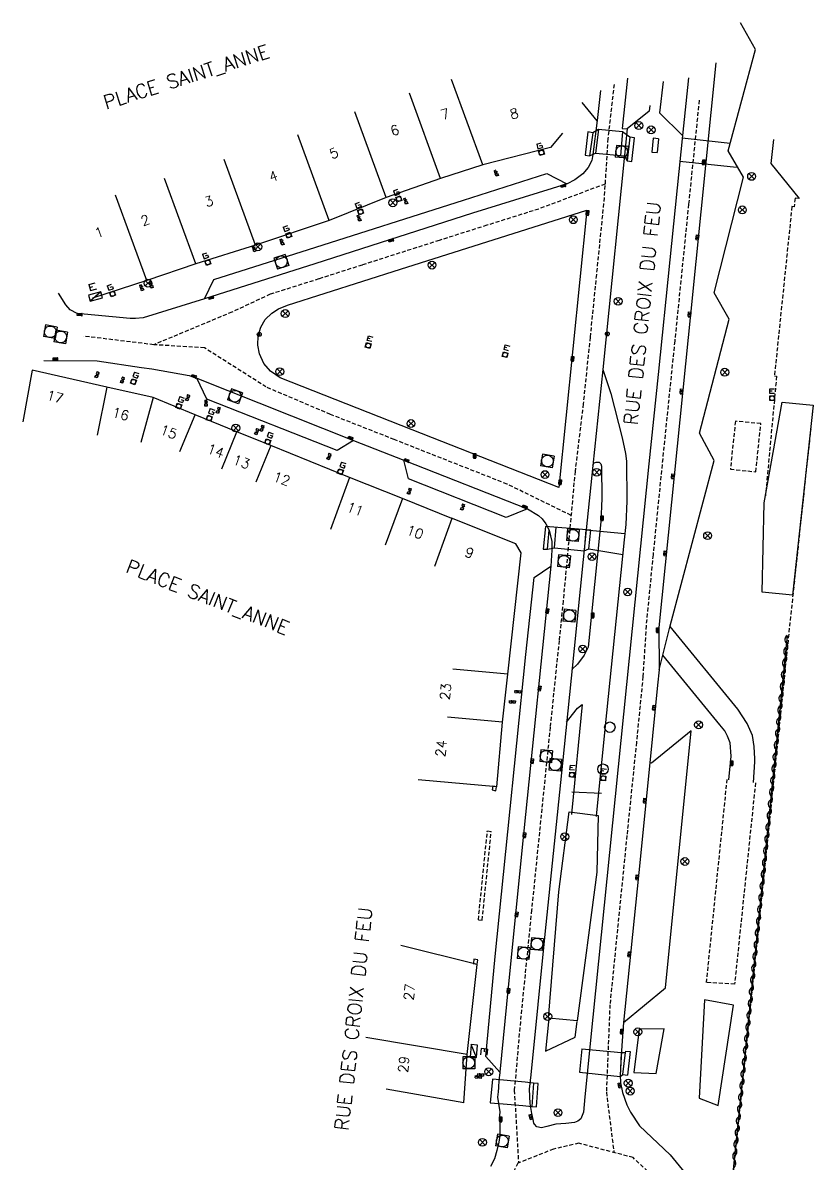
# Model space of a CAD drawing. Header units: millimetres. Extents: x 150035 to 151001, y 152000 to 153000.
# Drawn here: x 150374.8 to 150475.2, y 152418.3 to 152563.3 of the extents above; entities that cross this region are included whole.
import ezdxf
from ezdxf.enums import TextEntityAlignment as Align

# ---------------------------------------------------------------- set-up
doc = ezdxf.new("R2010")
doc.units = ezdxf.units.MM
doc.linetypes.add('DASHED', pattern=[0.75, 0.5, -0.25])
doc.layers.get('0').update_dxf_attribs({"linetype": 'CONTINUOUS'})
for name, color, linetype in [('W0001', 6, 'DASHED'), ('W0006', 2, 'CONTINUOUS'), ('W0008', 7, 'CONTINUOUS'), ('W0014', 7, 'CONTINUOUS'), ('W0020', 2, 'CONTINUOUS'), ('W0100', 7, 'CONTINUOUS'), ('W0112', 1, 'DASHED'), ('W0113', 2, 'DASHED'), ('W0122', 7, 'DASHED'), ('W0310', 3, 'CONTINUOUS'), ('W0400', 7, 'CONTINUOUS'), ('W0410', 7, 'CONTINUOUS'), ('W0411', 7, 'CONTINUOUS'), ('W0412', 7, 'CONTINUOUS'), ('W0420', 7, 'CONTINUOUS'), ('W0425', 7, 'CONTINUOUS'), ('W0430', 7, 'CONTINUOUS'), ('W0469', 7, 'CONTINUOUS'), ('W0474', 7, 'CONTINUOUS'), ('W0475', 7, 'CONTINUOUS'), ('W0856', 7, 'CONTINUOUS'), ('W0989', 7, 'CONTINUOUS'), ('W0991', 7, 'CONTINUOUS'), ('W1102', 7, 'CONTINUOUS')]:
    doc.layers.add(name, color=color, linetype=linetype)
doc.styles.get("Standard").update_dxf_attribs({"font": 'romans.shx', "width": 0.85})

# ---------------------------------------------------------------- blocks, each defined once
blk = doc.blocks.new('T469')
at = {"color": 0, "linetype": 'Continuous', "flags": 128}
for points in [[(-0.35, 0.35), (0.35, -0.35)], [(-0.35, -0.35), (0.35, 0.35)]]:
    blk.add_lwpolyline(points, dxfattribs=at)
at = {"color": 0, "linetype": 'Continuous'}
blk.add_circle((0, 0), 0.5, dxfattribs=at)
blk = doc.blocks.new('T410')
for p, q in [((-0.3, 1.2), (0.3, 1.2)), ((-0.3, 0.6), (-0.3, 1.2)), ((0, 0.9), (-0.3, 0.9)), ((0.3, 0.6), (-0.3, 0.6)), ((-0.3, 0.3), (0.3, 0.3)), ((-0.3, -0.3), (-0.3, 0.3)), ((0.3, 0.3), (0.3, -0.3)), ((0.3, -0.3), (-0.3, -0.3))]:
    blk.add_line(p, q)
blk.add_ellipse((0, 0), major_axis=(-0.212, 0.212), ratio=1, start_param=3.926991, end_param=10.210176)
blk = doc.blocks.new('T425')
for p, q in [((-0.15, 0.6), (0.15, 0.6)), ((-0.15, 0.6), (-0.15, 0.3)), ((-0.15, 0.3), (0.15, 0.3)), ((-0.15, 0.15), (0.15, 0.15)), ((-0.15, -0.15), (-0.15, 0.15)), ((0, 0.45), (0.15, 0.45)), ((0.15, 0.45), (0.15, 0.3)), ((0.15, 0.15), (0.15, -0.15)), ((0.15, -0.15), (-0.15, -0.15))]:
    blk.add_line(p, q)
blk.add_ellipse((0, 0), major_axis=(-0.106, 0.106), ratio=1, start_param=3.926991, end_param=10.210176)
blk = doc.blocks.new('T412')
for p, q in [((-0.3, 1.2), (0.3, 1.2)), ((-0.3, 1.2), (-0.3, 0.6)), ((-0.3, 0.6), (0.3, 0.6)), ((-0.3, 0.3), (0.3, 0.3)), ((-0.3, -0.3), (-0.3, 0.3)), ((0, 0.9), (0.3, 0.9)), ((0.3, 0.9), (0.3, 0.6)), ((0.3, 0.3), (0.3, -0.3)), ((0.3, -0.3), (-0.3, -0.3))]:
    blk.add_line(p, q)
blk.add_ellipse((0, 0), major_axis=(0.212, 0.212), ratio=1, start_param=5.497787, end_param=11.780972)
blk = doc.blocks.new('T420')
for p, q in [((0.75, 0.75), (-0.75, 0.75)), ((-0.75, 0.75), (-0.75, -0.75)), ((0.75, 0.75), (0.75, -0.75)), ((0.75, -0.75), (-0.75, -0.75))]:
    blk.add_line(p, q)
blk.add_ellipse((0, 0), major_axis=(-0.53, 0.53), ratio=1, start_param=3.926991, end_param=10.210176)
blk = doc.blocks.new('T400')
for p, q in [((-0.15, 0.3), (0.15, 0.3)), ((-0.15, -0.25), (-0.15, 0.3)), ((-0.15, 0.15), (0.15, 0.15)), ((-0.15, 0), (0.15, 0)), ((0.15, 0.3), (0.15, -0.25)), ((-0.15, -0.15), (0.15, -0.15)), ((-0.15, -0.25), (-0.15, -0.3)), ((-0.15, -0.3), (0.15, -0.3)), ((0.15, -0.3), (0.15, -0.25))]:
    blk.add_line(p, q)
blk = doc.blocks.new('T474')
blk.add_ellipse((0, 0), major_axis=(-0.47, 0.47), ratio=1, start_param=3.926991, end_param=10.210176)
blk = doc.blocks.new('T430')
at = {"flags": 128}
for points in [[(-0.4, 2.1), (0.4, 2.1)], [(-0.4, 2.1), (-0.4, 1.3)], [(-0.4, 1.7), (0, 1.7)], [(0.8, 0.8), (-0.8, 0.8)], [(-0.8, 0.8), (-0.8, 0)], [(0.8, 0.8), (-0.8, 0)], [(-0.8, 0), (0.8, 0)], [(-0.4, 1.3), (0.4, 1.3)], [(0.8, 0), (0.8, 0.8)]]:
    blk.add_lwpolyline(points, dxfattribs=at)
blk = doc.blocks.new('T856')
for p, q in [((-0.125, 0), (0.125, 0)), ((0, 0.125), (0, -0.125))]:
    blk.add_line(p, q)
blk.add_ellipse((0, 0), major_axis=(-0.177, 0.177), ratio=1, start_param=3.9269908, end_param=10.2101761)
blk = doc.blocks.new('t310o')
at = {"color": 0, "linetype": 'Continuous'}
for centre, start, end in [((-0.5, 0.38), 216.8699, 323.1304), ((0.5, -0.37), 36.8699, 143.1303)]:
    blk.add_arc(centre, 0.625, start, end, dxfattribs=at)

msp = doc.modelspace()

# ---------------------------------------------------------------- linework, layer by layer
at = {"layer": 'W0001'}
for points in [[(150449.9, 152555.45), (150449.11, 152548.56), (150448.64, 152541.04), (150447.65, 152531.27), (150446.85, 152523.3), (150445.98, 152514.83), (150444.94, 152506.27), (150444.27, 152498.84), (150443.43, 152489.79), (150442.91, 152484.75), (150441.78, 152473.74), (150440.72, 152463.35), (150439.41, 152450.48), (150437.99, 152436.29), (150437.22, 152427.56), (150437.76, 152418.34)], [(150460.71, 152553.42), (150459.37, 152540.2), (150457.61, 152522.82), (150456.08, 152507.86), (150454.85, 152495.65), (150453.97, 152486.63), (150453.57, 152480.16), (150452.74, 152471.81), (150451.53, 152459.96), (150450.33, 152448.04), (150449.37, 152438.45), (150448.92, 152427.34), (150449.88, 152419.66)], [(150448.75, 152542.78), (150440.32, 152539.6), (150433.72, 152537.53), (150427.67, 152535.61), (150417.88, 152532.48), (150412.37, 152530.72), (150406.2, 152528.76), (150401.33, 152526.5), (150391.4, 152522.35), (150382.46, 152523.44)], [(150444.43, 152500.66), (150436.31, 152504.63), (150427.96, 152507.92), (150421.97, 152510.29), (150413.87, 152513.48), (150405.66, 152516.98), (150397.83, 152521.96), (150391.4, 152522.35)]]:
    msp.add_lwpolyline(points, dxfattribs=at)
msp.add_lwpolyline([(150435.68, 152414.27), (150434.91, 152405.26), (150437.59, 152400.18), (150445.49, 152397.04), (150451.93, 152398.39), (150456.68, 152402.74), (150458.2, 152408.55), (150456.36, 152415.26), (150452.32, 152419.01), (150445.43, 152420.84), (150442.2, 152420.09), (150437.68, 152418.31)], close=True, dxfattribs=at)
at = {"layer": 'W0006'}
for points in [[(150455.64, 152481.04), (150457.04, 152486.63), (150462.62, 152507.62), (150460.77, 152511.12), (150464.54, 152525.61), (150462.63, 152528.95), (150466.35, 152543.65), (150464.4, 152547.02), (150467.86, 152559.88), (150465.98, 152563.27)], [(150456.12, 152555.82), (150455.69, 152551.84), (150458.6, 152548.96)], [(150447.76, 152550.8), (150445.84, 152553.14)], [(150454.45, 152552.77), (150454.35, 152552.04), (150451.55, 152549.79)], [(150397.85, 152528.2), (150399.04, 152530.64), (150411.08, 152534.47), (150430.78, 152540.74), (150441.35, 152544.1), (150443.9, 152542.8)], [(150448.48, 152519.21), (150449.48, 152516.13), (150450.95, 152510.52), (150451.35, 152508.52), (150451.48, 152507.53), (150451.51, 152502.47), (150451.38, 152499.48), (150451.2, 152497.56), (150448.95, 152475.54), (150447.68, 152462.87), (150447.64, 152462.37)], [(150416.8, 152510.19), (150414.71, 152508.91), (150398.16, 152515.45), (150396.86, 152518.11)], [(150438.9, 152501.47), (150436.18, 152500.38), (150423.79, 152505.31), (150423.19, 152507.68)], [(150447.19, 152507), (150447.39, 152507.33), (150447.64, 152507.44), (150448, 152507.42), (150448.2, 152507.21), (150448.31, 152506.93), (150448.36, 152502.79), (150448.22, 152499.84), (150446.6, 152483.9), (150446.11, 152482.9), (150445.24, 152481.74), (150444.54, 152481.08)], [(150435.37, 152429.86), (150433.59, 152431.88), (150434.79, 152444.59), (150436.4, 152460.43), (150438.69, 152482.99), (150439.75, 152492.75), (150441.85, 152494.19)], [(150467.62, 152466.7), (150467.78, 152469.32), (150467.81, 152469.71), (150467.69, 152471.26), (150467.5, 152472.67), (150466.81, 152474.18), (150465.65, 152476.02), (150457.01, 152486.54)], [(150464.5, 152467.04), (150464.8, 152470.04), (150464.64, 152471.76), (150464.33, 152472.59), (150463.98, 152473.25), (150463.36, 152474.05), (150456.11, 152482.87)], [(150443.87, 152474.37), (150444.63, 152475.36), (150445.27, 152476.16), (150445.85, 152476.61), (150444.54, 152463.15), (150444.49, 152462.65)], [(150451.1, 152436.21), (150456.43, 152440.58), (150459.7, 152473.27), (150454.65, 152469.17), (150454.46, 152469.18)]]:
    msp.add_lwpolyline(points, dxfattribs=at)
at = {"layer": 'W0008'}
for points in [[(150462.83, 152558.2), (150459.67, 152526.61), (150457.59, 152506.09), (150455.61, 152486.39), (150455.64, 152481.04), (150455.41, 152479.08), (150454.46, 152469.18), (150453.04, 152455.26), (150452.04, 152445.3), (150451.1, 152436.21), (150450.89, 152433.27), (150450.67, 152429.55), (150450.7, 152428.5), (150450.97, 152427.29), (150451.52, 152425.74), (150451.98, 152424.77), (150453.12, 152423.05), (150457.01, 152419.35), (150458.94, 152417.04)], [(150451.62, 152556.25), (150450.92, 152549.83), (150451.55, 152549.79), (150448.48, 152519.21), (150447.19, 152507), (150446.37, 152498.8), (150444.43, 152479.96), (150443.33, 152469.17), (150441.1, 152447.4), (150439.3, 152429.52), (150439.13, 152427.7), (150439.21, 152425.88), (150439.39, 152424.64), (150439.59, 152423.86)], [(150459.35, 152556.27), (150458.6, 152548.96), (150456.99, 152533.16), (150455.49, 152518.58), (150454.32, 152507.2), (150447.21, 152436.86), (150446.18, 152426.73), (150446.01, 152424.79), (150445.68, 152423.95), (150445.31, 152423.63), (150444.86, 152423.46), (150443.76, 152423.37), (150442.5, 152423.27), (150441.36, 152422.97), (150440.68, 152422.79), (150440.08, 152422.93), (150439.79, 152423.26), (150439.7, 152423.4), (150439.6, 152423.86)], [(150448.18, 152554.65), (150447.74, 152550.86), (150447.2, 152546.55), (150447.08, 152545.78), (150446.6, 152544.86), (150445.95, 152544.07), (150444.93, 152543.31), (150443.93, 152542.8), (150443.9, 152542.8), (150443.8, 152542.77), (150431.9, 152539.07), (150411.85, 152532.63), (150397.85, 152528.2), (150390.04, 152525.78), (150389.08, 152525.69), (150388.4, 152525.67), (150381.65, 152526.31), (150380.78, 152526.79), (150380.21, 152527.41), (150379.3, 152528.91)], [(150377.41, 152520.36), (150384.21, 152520.31), (150389.85, 152519.44), (150391.15, 152519.28), (150395.9, 152518.45), (150396.86, 152518.11), (150416.8, 152510.19), (150423.19, 152507.68), (150438.9, 152501.47), (150440.28, 152500.64), (150440.76, 152500.2), (150441.21, 152499.59), (150441.67, 152498.77), (150442.01, 152497.34), (150442.01, 152496.24), (150441.85, 152494.19), (150438.43, 152460.57), (150436.42, 152440.66), (150435.37, 152429.86), (150435.36, 152429.78), (150435.25, 152428.87), (150435.2, 152427.93), (150435.17, 152427.38), (150435.08, 152426.71), (150435.22, 152425.9), (150435.38, 152424.84), (150435.33, 152424.37), (150435.36, 152423.85), (150435.37, 152422.75), (150435.39, 152421.83), (150435.27, 152420.98), (150435.02, 152419.9), (150434.7, 152418.85), (150434.18, 152417.87)]]:
    msp.add_lwpolyline(points, dxfattribs=at)
msp.add_lwpolyline([(150422.75, 152531.95), (150446.45, 152539.46), (150442.86, 152504.22), (150424.24, 152511.52), (150407.46, 152518.14), (150406.22, 152518.98), (150405.38, 152519.97), (150404.82, 152521.18), (150404.62, 152522.29), (150404.67, 152523.5), (150405, 152524.59), (150405.55, 152525.54), (150406.42, 152526.38), (150407.27, 152526.9), (150408.38, 152527.37)], close=True, dxfattribs=at)
at = {"layer": 'W0014'}
for points in [[(150470.15, 152548.45), (150469.83, 152545.38), (150473.41, 152540.94)], [(150441.61, 152436.71), (150441.17, 152432.55), (150444.96, 152434.34), (150445.2, 152436.33)]]:
    msp.add_lwpolyline(points, dxfattribs=at)
at = {"layer": 'W0020'}
for points in [[(150452.17, 152545.63), (150452.51, 152548.65), (150451.91, 152548.72), (150450.98, 152549.43), (150447.94, 152549.71), (150447.22, 152549.28), (150446.58, 152549.42), (150446.22, 152546.46), (150446.76, 152546.35), (150447.53, 152546.7), (150451.24, 152546.36), (150451.58, 152545.74)], [(150439.46, 152425.49), (150440.05, 152425.46), (150440.24, 152428.44), (150439.64, 152428.48), (150438.62, 152428.62), (150434.46, 152428.99), (150434.14, 152425.99), (150434.71, 152425.93), (150435.8, 152425.83), (150438.32, 152425.63)]]:
    msp.add_lwpolyline(points, close=True, dxfattribs=at)
for points in [[(150447.94, 152549.71), (150447.53, 152546.7)], [(150447.22, 152549.28), (150446.76, 152546.35)], [(150450.98, 152549.43), (150450.71, 152546.41)], [(150451.91, 152548.72), (150451.58, 152545.74)], [(150464.67, 152547.94), (150458.55, 152548.62)], [(150465.44, 152544.86), (150458.27, 152545.63)], [(150446.96, 152498.78), (150441.19, 152499.26), (150440.9, 152496.38), (150441.46, 152496.35), (150442.33, 152496.51), (150446.1, 152496.16), (150446.71, 152496.39)], [(150441.46, 152496.35), (150441.67, 152498.77)], [(150442.33, 152496.51), (150442.55, 152499.15)], [(150446.33, 152498.81), (150446.1, 152496.16)], [(150446.33, 152498.81), (150451.25, 152498.35)], [(150446.71, 152496.39), (150446.96, 152498.78)], [(150446.71, 152496.39), (150451.01, 152495.67)], [(150445.8, 152432.84), (150445.52, 152429.86)], [(150445.8, 152432.84), (150450.79, 152432.37), (150451.37, 152432.37), (150451.38, 152432.53), (150451.93, 152432.49)], [(150450.79, 152432.37), (150450.67, 152429.34)], [(150451.03, 152429.57), (150451.37, 152432.37)], [(150451.93, 152432.49), (150451.59, 152429.49)], [(150445.52, 152429.86), (150450.67, 152429.34), (150451.03, 152429.57), (150451.59, 152429.49)], [(150439.64, 152428.48), (150439.46, 152425.49)]]:
    msp.add_lwpolyline(points, dxfattribs=at)
at = {"layer": 'W0100'}
for points in [[(150443.33, 152549.25), (150441.8, 152547.42), (150433.2, 152545.2), (150427.86, 152543.5), (150420.94, 152541.08), (150413.69, 152538.16), (150404.33, 152535.02), (150396.74, 152532.62), (150390.52, 152530.52), (150383.6, 152528.28), (150383.6, 152528.28)], [(150438.11, 152495.9), (150437.43, 152497.04), (150429.25, 152500.32), (150429.28, 152500.28), (150423.03, 152502.81), (150416.29, 152505.49), (150406.28, 152509.55), (150401.97, 152511.26), (150396.64, 152513.45), (150391.34, 152515.64), (150385.43, 152516.95), (150375.93, 152519.11)], [(150434.98, 152466.14), (150435.72, 152474.36), (150436.39, 152480.48), (150438.11, 152495.9)], [(150434.98, 152466.14), (150425.02, 152467.03)], [(150430.8, 152425.96), (150431.23, 152432.13), (150432.49, 152443.57), (150422.78, 152445.96)], [(150430.8, 152425.96), (150420.95, 152427.7)]]:
    msp.add_lwpolyline(points, dxfattribs=at)
for points in [[(150472.59, 152490.5), (150468.72, 152490.91), (150468.97, 152502.25), (150471.28, 152515.05), (150475.21, 152514.65)], [(150444.21, 152462.95), (150447.89, 152462.52), (150447.7, 152455.32), (150445.2, 152436.39), (150441.58, 152436.76), (150442.88, 152452.78)], [(150460.73, 152426.55), (150463.14, 152425.63), (150465.07, 152438.4), (150461.39, 152439.05)], [(150455.27, 152429.72), (150456.25, 152435.4), (150453.09, 152435.35), (150452.4, 152429.85)]]:
    msp.add_lwpolyline(points, close=True, dxfattribs=at)
at = {"layer": 'W0112'}
for points in [[(150475.21, 152514.65), (150472.17, 152486.3), (150465.49, 152421.65), (150461.88, 152384.1)], [(150432.65, 152449.25), (150433.8, 152460.54), (150434.29, 152460.49)], [(150432.65, 152449.25), (150433.14, 152449.2), (150434.29, 152460.49)]]:
    msp.add_lwpolyline(points, dxfattribs=at)
for points in [[(150465.32, 152512.62), (150464.68, 152506.53), (150467.92, 152506.2), (150468.55, 152512.33)], [(150434.88, 152465.64), (150434.98, 152466.14), (150434.49, 152466.24), (150434.39, 152465.75)], [(150432.5, 152443.62), (150432.59, 152444.14), (150432.09, 152444.22), (150432.01, 152443.7)]]:
    msp.add_lwpolyline(points, close=True, dxfattribs=at)
at = {"layer": 'W0113'}
msp.add_lwpolyline([(150473.41, 152540.94), (150472.91, 152540.98), (150472.78, 152539.9), (150472.5, 152539.92), (150470.28, 152518.38), (150470.55, 152518.34), (150469.14, 152503.12)], dxfattribs=at)
at = {"layer": 'W0122'}
msp.add_lwpolyline([(150467.87, 152466.66), (150465.22, 152441.08), (150461.65, 152441.26), (150464.27, 152467.06)], dxfattribs=at)
at = {"layer": 'W0310'}
msp.add_lwpolyline([(150471.9, 152485.36), (150465.46, 152421.65), (150461.54, 152382.92)], dxfattribs=at)
at = {"layer": 'W0411'}
for points in [[(150455.56, 152548.54), (150454.88, 152548.61), (150454.71, 152546.85), (150455.38, 152546.78)], [(150455.56, 152548.54), (150455.38, 152546.78)]]:
    msp.add_lwpolyline(points, dxfattribs=at)
at = {"layer": 'W0475'}
msp.add_lwpolyline([(150448.3, 152465.31), (150444.53, 152465.45)], dxfattribs=at)
at = {"layer": 'W1102'}
for points in [[(150433.2, 152545.2), (150429.22, 152556.05)], [(150427.86, 152543.5), (150423.88, 152554.35)], [(150420.94, 152541.08), (150416.96, 152551.94)], [(150413.69, 152538.16), (150409.71, 152549.02)], [(150404.33, 152535.02), (150400.35, 152545.88)], [(150396.74, 152532.62), (150392.76, 152543.47)], [(150390.52, 152530.52), (150386.54, 152541.37)], [(150375.93, 152519.11), (150374.75, 152512.54)], [(150385.43, 152516.95), (150384.2, 152510.84)], [(150391.34, 152515.64), (150389.76, 152509.94)], [(150394.71, 152508.79), (150396.64, 152513.45)], [(150400.03, 152506.58), (150401.97, 152511.26)], [(150406.28, 152509.55), (150404.38, 152504.86)], [(150416.29, 152505.49), (150413.87, 152498.85)], [(150423.03, 152502.81), (150420.81, 152496.86)], [(150429.28, 152500.28), (150427.06, 152494.17)], [(150436.39, 152480.48), (150429.41, 152481.1)], [(150435.72, 152474.36), (150428.75, 152474.99)], [(150431.23, 152432.13), (150418.34, 152434.3)]]:
    msp.add_lwpolyline(points, dxfattribs=at)

# ---------------------------------------------------------------- block references
at = {"layer": 'W0310'}
for p, rotation in [((150471.8, 152484.4), 264.2309151839881), ((150471.65, 152482.91), 264.2309151839881), ((150471.5, 152481.42), 264.2309151839881), ((150471.35, 152479.92), 264.2309151839881), ((150471.2, 152478.43), 264.2309151839881), ((150471.05, 152476.94), 264.2309151839881), ((150470.9, 152475.45), 264.2309151839881), ((150470.75, 152473.95), 264.2309151839881), ((150470.6, 152472.46), 264.2309151839881), ((150470.44, 152470.97), 264.2309151839881), ((150470.29, 152469.48), 264.2309151839881), ((150470.14, 152467.99), 264.2309151839881), ((150469.99, 152466.49), 264.2309151839881), ((150469.84, 152465), 264.2309151839881), ((150469.69, 152463.51), 264.2309151839881), ((150469.54, 152462.02), 264.2309151839881), ((150469.39, 152460.52), 264.2309151839881), ((150469.24, 152459.03), 264.2309151839881), ((150469.09, 152457.54), 264.2309151839881), ((150468.94, 152456.05), 264.2309151839881), ((150468.79, 152454.55), 264.2309151839881), ((150468.64, 152453.06), 264.2309151839881), ((150468.48, 152451.57), 264.2309151839881), ((150468.33, 152450.08), 264.2309151839881), ((150468.18, 152448.58), 264.2309151839881), ((150468.03, 152447.09), 264.2309151839881), ((150467.88, 152445.6), 264.2309151839881), ((150467.73, 152444.11), 264.2309151839881), ((150467.58, 152442.61), 264.2309151839881), ((150467.43, 152441.12), 264.2309151839881), ((150467.28, 152439.63), 264.2309151839881), ((150467.13, 152438.14), 264.2309151839881), ((150466.98, 152436.64), 264.2309151839881), ((150466.83, 152435.15), 264.2309151839881), ((150466.68, 152433.66), 264.2309151839881), ((150466.52, 152432.17), 264.2309151839881), ((150466.37, 152430.68), 264.2309151839881), ((150466.22, 152429.18), 264.2309151839881), ((150466.07, 152427.69), 264.2309151839881), ((150465.92, 152426.2), 264.2309151839881), ((150465.77, 152424.71), 264.2309151839881), ((150465.62, 152423.21), 264.2309151839881), ((150465.47, 152421.72), 264.2309151839881), ((150465.32, 152420.23), 264.2221860002255), ((150465.17, 152418.74), 264.2221860002255)]:
    msp.add_blockref('t310o', p, dxfattribs=dict(at, rotation=rotation))
at = {"layer": 'W0400'}
for p, rotation in [((150461.29, 152545.56), 354.0000000000001), ((150443.46, 152542.54), 105), ((150446.52, 152539.11), 355), ((150421.56, 152535.63), 105), ((150460.48, 152536.01), 354.0000000000001), ((150398.71, 152528.33), 105), ((150381.99, 152526.18), 85), ((150459.48, 152526.2), 354.0000000000001), ((150378.91, 152520.54), 90), ((150444.63, 152520.56), 355), ((150396.52, 152518.33), 70), ((150458.48, 152516.41), 354.0000000000001), ((150416.4, 152510.49), 68), ((150423.53, 152507.64), 68), ((150443.04, 152504.88), 355), ((150457.38, 152505.61), 354.0000000000001), ((150438.57, 152501.73), 68), ((150456.4, 152495.84), 354.0000000000001), ((150441.41, 152488.5), 354.0000000000001), ((150440.44, 152478.68), 354.0000000000001), ((150454.98, 152476.2), 354.0000000000001), ((150439.48, 152469.42), 354.0000000000001), ((150453.81, 152464.4), 354.0000000000001), ((150438.51, 152460.01), 354.0000000000001), ((150452.84, 152454.65), 354.0000000000001), ((150437.52, 152449.93), 354.0000000000001), ((150451.84, 152444.87), 354.0000000000001), ((150436.49, 152440.22), 354.0000000000001), ((150450.87, 152435.04), 356), ((150450.62, 152428.2), 12), ((150439.33, 152424.2), 15)]:
    msp.add_blockref('T400', p, dxfattribs=dict(at, rotation=rotation))
for p in [(150432.2, 152508.22), (150448.38, 152500.31), (150447.17, 152487.95), (150455.46, 152486.06), (150464.84, 152469.14), (150435.5, 152423.88)]:
    msp.add_blockref('T400', p, dxfattribs=at)
at = {"layer": 'W0410'}
for p, rotation in [((150418.65, 152522.25), 345), ((150436.05, 152521.08), 345), ((150444.54, 152467.68), 355), ((150448.53, 152467.24), 355)]:
    msp.add_blockref('T410', p, dxfattribs=dict(at, rotation=rotation))
msp.add_blockref('T410', (150469.99, 152515.54), dxfattribs=at)
at = {"layer": 'W0412'}
for p, rotation in [((150440.67, 152546.77), 15), ((150422.55, 152540.88), 20), ((150417.69, 152539.24), 20), ((150408.55, 152536.27), 20), ((150398.27, 152532.82), 20), ((150386.16, 152528.81), 20), ((150388.81, 152517.65), 340), ((150394.57, 152514.53), 340), ((150398.45, 152513), 340), ((150405.88, 152510.01), 340), ((150415.11, 152506.21), 340)]:
    msp.add_blockref('T412', p, dxfattribs=dict(at, rotation=rotation))
at = {"layer": 'W0420'}
for p, rotation in [((150450.87, 152546.88), 355), ((150407.62, 152532.89), 18), ((150378.25, 152523.99), 350.0000000000001), ((150379.56, 152523.34), 350.0000000000001), ((150401.72, 152515.8), 340), ((150441.43, 152507.57), 350.0000000000001), ((150444.67, 152498.13), 355), ((150443.53, 152494.82), 355), ((150444.22, 152487.9), 355), ((150441.26, 152470.03), 355), ((150442.42, 152468.95), 355), ((150440.1, 152446.16), 355), ((150438.4, 152445), 355), ((150435.7, 152421.11), 350.0000000000001)]:
    msp.add_blockref('T420', p, dxfattribs=dict(at, rotation=rotation))
msp.add_blockref('T420', (150431.44, 152431.07), dxfattribs=at)
at = {"layer": 'W0425'}
for p, rotation in [((150435, 152543.95), 20), ((150423.49, 152540.4), 20), ((150417.56, 152538.23), 20), ((150407.76, 152535.2), 20), ((150404.22, 152534.36), 20), ((150389.93, 152529.4), 20), ((150391.14, 152529.73), 20), ((150384.12, 152518.32), 340), ((150387.35, 152517.64), 340), ((150395.64, 152515.4), 340), ((150399.52, 152513.81), 340), ((150405.08, 152511.52), 340), ((150404.41, 152511.1), 340), ((150413.6, 152507.93), 340), ((150423.8, 152503.52), 340), ((150430.58, 152501.5), 340), ((150437.2, 152476.94), 85), ((150437.91, 152478.22), 85), ((150432.87, 152429.25), 85), ((150433.17, 152429.52), 85)]:
    msp.add_blockref('T425', p, dxfattribs=dict(at, rotation=rotation))
msp.add_blockref('T425', (150398.03, 152514.69), dxfattribs=at)
at = {"layer": 'W0430'}
for p, rotation in [((150384.09, 152528.09), 15), ((150431.68, 152432.6), 265)]:
    msp.add_blockref('T430', p, dxfattribs=dict(at, rotation=rotation))
at = {"layer": 'W0469'}
for p in [(150453.05, 152550.21), (150454.61, 152549.66), (150467.38, 152543.75), (150421.78, 152540.4), (150466.2, 152539.49), (150444.72, 152538.24), (150404.63, 152534.8), (150426.76, 152532.47), (150390.66, 152530.17), (150450.42, 152527.87), (150408.11, 152526.31), (150407.41, 152518.93), (150463.97, 152518.85), (150401.82, 152511.76), (150424.09, 152512.33), (150441.12, 152505.84), (150447.7, 152506.13), (150461.79, 152498.08), (150447.1, 152495.41), (150451.63, 152490.92), (150445.91, 152483.67), (150460.64, 152474.03), (150443.63, 152459.8), (150458.9, 152456.66), (150441.47, 152436.95), (150452.92, 152435), (150433.97, 152429.93), (150451.7, 152428.48), (150451.95, 152427.47), (150442.77, 152424.73), (150433.17, 152420.95)]:
    msp.add_blockref('T469', p, dxfattribs=at)
at = {"layer": 'W0474'}
for p in [(150449.36, 152473.73), (150448.49, 152468.39)]:
    msp.add_blockref('T474', p, dxfattribs=at)
at = {"layer": 'W0856'}
for p in [(150404.81, 152523.66), (150449.04, 152523.73)]:
    msp.add_blockref('T856', p, dxfattribs=at)

# ---------------------------------------------------------------- texts
at = {"layer": 'W0989'}
for s, rotation, p in [('PLACE SAINT_ANNE', 17.611, (150385.07, 152553.09)), ('RUE DES CROIX DU FEU', 84, (150452.01, 152512.16)), ('PLACE SAINT_ANNE', 338.477, (150388.03, 152494.29)), ('RUE DES CROIX DU FEU', 83.8387, (150415.26, 152422.48))]:
    msp.add_text(s, height=1.75, rotation=rotation, dxfattribs=at).set_placement(p, align=Align.MIDDLE_LEFT)
at = {"layer": 'W0991'}
for s, rotation, p in [('7', 17.6852, (150428.64, 152551.09)), ('8', 14.4061, (150437.35, 152551.13)), ('6', 18.0566, (150422.23, 152549.02)), ('5', 23.3202, (150414.54, 152546.13)), ('4', 19.0261, (150406.79, 152543.19)), ('3', 17.7574, (150398.61, 152540)), ('2', 19, (150390.52, 152537.59)), ('1', 19.1334, (150384.65, 152536.05)), ('17', 345, (150378.69, 152515.13)), ('16', 345, (150387.03, 152512.94)), ('15', 340, (150393.08, 152510.68)), ('14', 340, (150399.07, 152508.27)), ('13', 340, (150402.34, 152506.87)), ('12', 340, (150407.45, 152504.73)), ('11', 340, (150416.79, 152500.87)), ('10', 340, (150424.4, 152497.94)), ('9', 340, (150431.31, 152495.31)), ('23', 83.7961, (150429.09, 152478.18)), ('24', 84.4091, (150428.53, 152470.97)), ('27', 83.7961, (150424.5, 152440)), ('29', 84.4091, (150423.78, 152430.81))]:
    msp.add_text(s, height=1.25, rotation=rotation, dxfattribs=at).set_placement(p, align=Align.CENTER)

doc.saveas('drawing.dxf')
